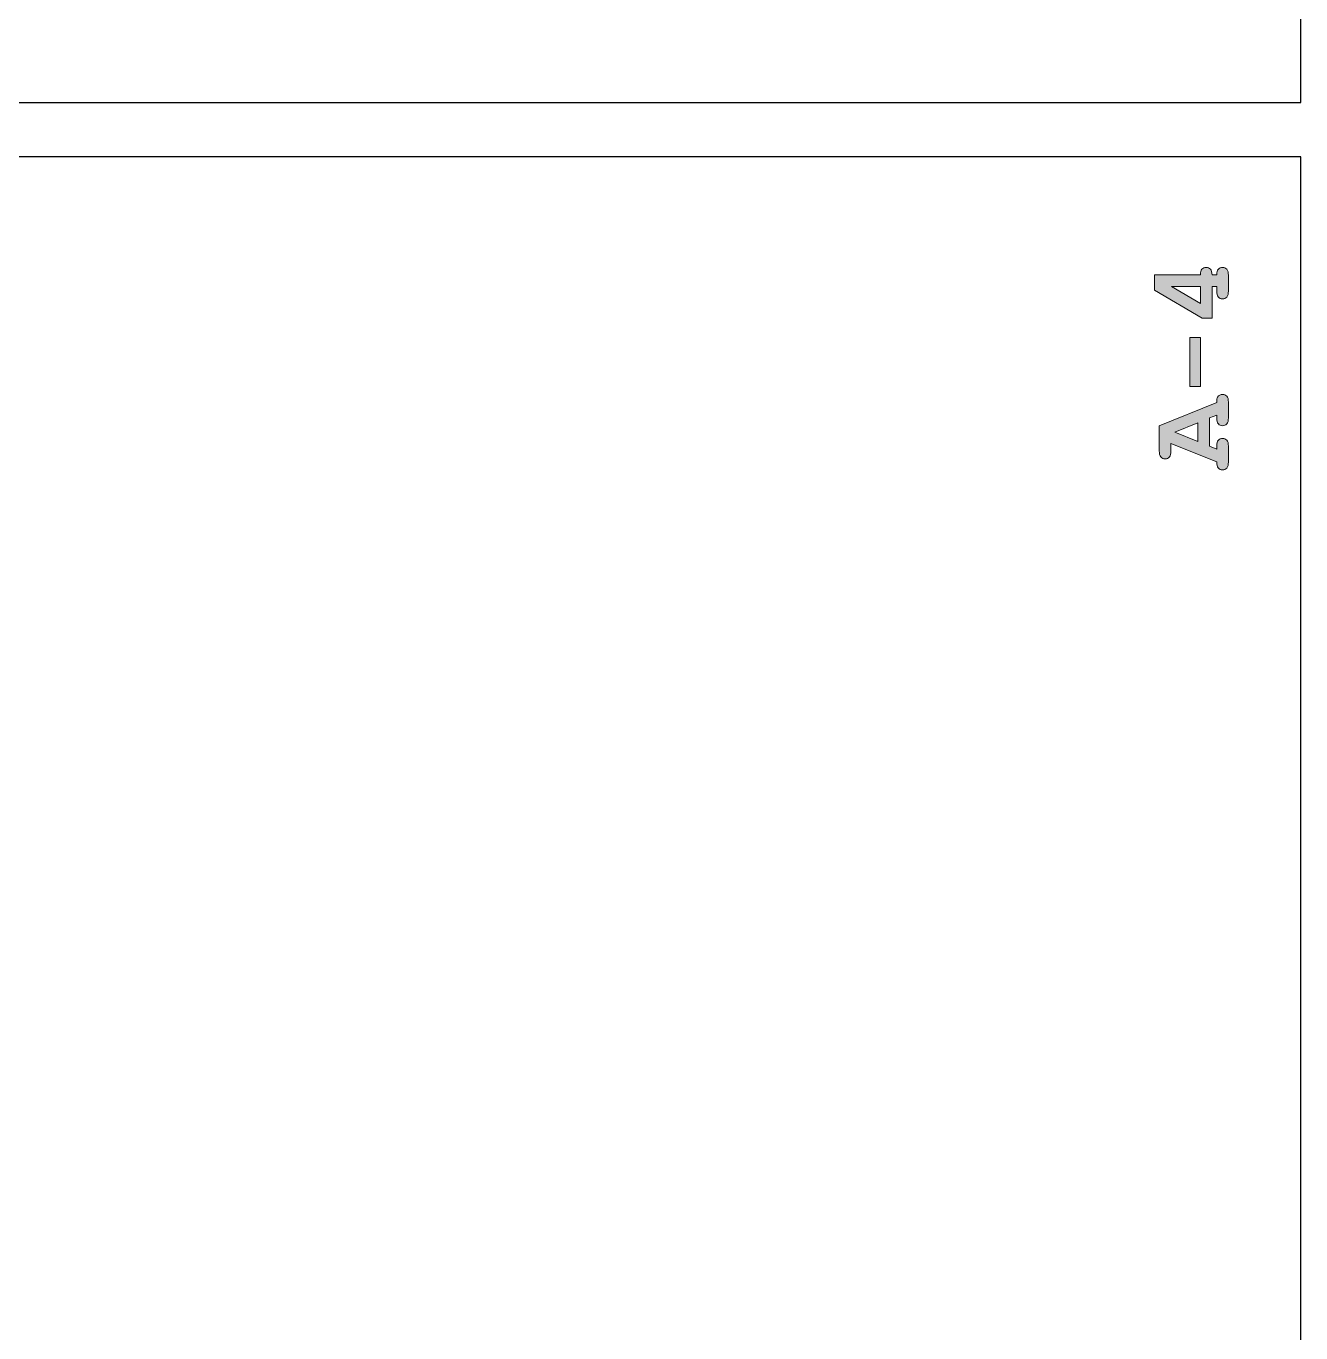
# Model space of a CAD drawing. Header units: millimetres. Extents: x 0 to 430, y 0 to 299.
# Drawn here: x 352.7 to 429.7, y 79.9 to 158.8 of the extents above; entities that cross this region are included whole.
import ezdxf

# ---------------------------------------------------------------- set-up
doc = ezdxf.new("R2010")
doc.units = ezdxf.units.MM
doc.header["$MEASUREMENT"] = 0
doc.layers.get('0').update_dxf_attribs({"lineweight": 0})

# ---------------------------------------------------------------- blocks, each defined once
blk = doc.blocks.new('Block_3')
at = {"true_color": 0x000000, "transparency": 33554687}
h = blk.add_hatch(color=18, dxfattribs=at)
h.dxf.hatch_style = 2
edge = h.paths.add_edge_path()
edge.add_spline(control_points=[(423.593, 143.104), (423.593, 143.104), (421.857, 143.104), (421.857, 143.104), (421.857, 143.104), (423.593, 142.081), (423.593, 142.081), (423.593, 142.081), (423.593, 143.104), (423.593, 143.104)], knot_values=[0, 0, 0, 0, 1, 1, 1, 2, 2, 2, 3, 3, 3, 3], degree=3, periodic=0)
edge = h.paths.add_edge_path()
edge.add_spline(control_points=[(420.83, 143.81), (420.83, 143.81), (423.593, 143.81), (423.593, 143.81), (423.593, 143.96), (423.626, 144.07), (423.692, 144.141), (423.757, 144.212), (423.841, 144.248), (423.945, 144.248), (424.048, 144.248), (424.133, 144.211), (424.2, 144.139), (424.266, 144.067), (424.3, 143.957), (424.3, 143.81), (424.3, 143.81), (424.582, 143.81), (424.582, 143.81), (424.582, 143.96), (424.616, 144.07), (424.682, 144.141), (424.749, 144.212), (424.834, 144.248), (424.937, 144.248), (425.04, 144.248), (425.125, 144.211), (425.19, 144.139), (425.256, 144.067), (425.288, 143.946), (425.288, 143.776), (425.288, 143.776), (425.288, 142.828), (425.288, 142.828), (425.288, 142.658), (425.256, 142.537), (425.19, 142.465), (425.125, 142.392), (425.039, 142.356), (424.934, 142.356), (424.83, 142.356), (424.746, 142.392), (424.68, 142.465), (424.615, 142.537), (424.582, 142.658), (424.582, 142.828), (424.582, 142.828), (424.582, 143.104), (424.582, 143.104), (424.582, 143.104), (424.3, 143.104), (424.3, 143.104), (424.3, 143.104), (424.3, 141.185), (424.3, 141.185), (424.3, 141.185), (423.711, 141.185), (423.711, 141.185), (423.711, 141.185), (420.83, 142.876), (420.83, 142.876), (420.83, 142.876), (420.83, 143.81), (420.83, 143.81)], knot_values=[0, 0, 0, 0, 1, 1, 1, 2, 2, 2, 3, 3, 3, 4, 4, 4, 5, 5, 5, 6, 6, 6, 7, 7, 7, 8, 8, 8, 9, 9, 9, 10, 10, 10, 11, 11, 11, 12, 12, 12, 13, 13, 13, 14, 14, 14, 15, 15, 15, 16, 16, 16, 17, 17, 17, 18, 18, 18, 19, 19, 19, 20, 20, 20, 21, 21, 21, 21], degree=3, periodic=0)
h = blk.add_hatch(color=18, dxfattribs=at)
h.dxf.hatch_style = 2
edge = h.paths.add_edge_path()
edge.add_spline(control_points=[(423.607, 140.02), (423.607, 140.02), (423.607, 137.071), (423.607, 137.071), (423.607, 137.071), (422.963, 137.071), (422.963, 137.071), (422.963, 137.071), (422.963, 140.02), (422.963, 140.02), (422.963, 140.02), (423.607, 140.02), (423.607, 140.02)], knot_values=[0, 0, 0, 0, 1, 1, 1, 2, 2, 2, 3, 3, 3, 4, 4, 4, 4], degree=3, periodic=0)
h = blk.add_hatch(color=18, dxfattribs=at)
h.dxf.hatch_style = 2
edge = h.paths.add_edge_path()
edge.add_spline(control_points=[(423.445, 134.877), (423.445, 134.877), (422.047, 134.308), (422.047, 134.308), (422.047, 134.308), (423.445, 133.737), (423.445, 133.737), (423.445, 133.737), (423.445, 134.877), (423.445, 134.877)], knot_values=[0, 0, 0, 0, 1, 1, 1, 2, 2, 2, 3, 3, 3, 3], degree=3, periodic=0)
edge = h.paths.add_edge_path()
edge.add_spline(control_points=[(424.152, 135.17), (424.152, 135.17), (424.152, 133.454), (424.152, 133.454), (424.152, 133.454), (424.582, 133.282), (424.582, 133.282), (424.582, 133.282), (424.582, 133.454), (424.582, 133.454), (424.582, 133.624), (424.615, 133.745), (424.68, 133.817), (424.746, 133.89), (424.831, 133.926), (424.937, 133.926), (425.04, 133.926), (425.125, 133.89), (425.19, 133.817), (425.256, 133.745), (425.288, 133.624), (425.288, 133.454), (425.288, 133.454), (425.288, 132.503), (425.288, 132.503), (425.288, 132.333), (425.256, 132.212), (425.19, 132.14), (425.125, 132.067), (425.039, 132.031), (424.934, 132.031), (424.828, 132.031), (424.742, 132.069), (424.675, 132.145), (424.609, 132.221), (424.578, 132.346), (424.582, 132.52), (424.582, 132.52), (421.819, 133.63), (421.819, 133.63), (421.819, 133.63), (421.819, 133.168), (421.819, 133.168), (421.819, 132.998), (421.786, 132.877), (421.721, 132.805), (421.656, 132.732), (421.57, 132.696), (421.464, 132.696), (421.359, 132.696), (421.273, 132.732), (421.208, 132.805), (421.142, 132.877), (421.11, 132.998), (421.11, 133.168), (421.11, 133.168), (421.113, 134.694), (421.113, 134.694), (421.113, 134.694), (424.582, 136.1), (424.582, 136.1), (424.582, 136.265), (424.6, 136.374), (424.637, 136.427), (424.713, 136.533), (424.813, 136.586), (424.937, 136.586), (425.04, 136.586), (425.125, 136.55), (425.19, 136.479), (425.256, 136.408), (425.288, 136.287), (425.288, 136.117), (425.288, 136.117), (425.288, 135.166), (425.288, 135.166), (425.288, 134.996), (425.256, 134.875), (425.19, 134.803), (425.125, 134.73), (425.039, 134.694), (424.934, 134.694), (424.83, 134.694), (424.746, 134.73), (424.68, 134.803), (424.615, 134.875), (424.582, 134.996), (424.582, 135.166), (424.582, 135.166), (424.582, 135.339), (424.582, 135.339), (424.582, 135.339), (424.152, 135.17), (424.152, 135.17)], knot_values=[0, 0, 0, 0, 1, 1, 1, 2, 2, 2, 3, 3, 3, 4, 4, 4, 5, 5, 5, 6, 6, 6, 7, 7, 7, 8, 8, 8, 9, 9, 9, 10, 10, 10, 11, 11, 11, 12, 12, 12, 13, 13, 13, 14, 14, 14, 15, 15, 15, 16, 16, 16, 17, 17, 17, 18, 18, 18, 19, 19, 19, 20, 20, 20, 21, 21, 21, 22, 22, 22, 23, 23, 23, 24, 24, 24, 25, 25, 25, 26, 26, 26, 27, 27, 27, 28, 28, 28, 29, 29, 29, 30, 30, 30, 31, 31, 31, 31], degree=3, periodic=0)
for points, knots in [([(420.83, 143.81), (420.83, 143.81), (423.593, 143.81), (423.593, 143.81), (423.593, 143.96), (423.626, 144.07), (423.692, 144.141), (423.757, 144.212), (423.841, 144.248), (423.945, 144.248), (424.048, 144.248), (424.133, 144.211), (424.2, 144.139), (424.266, 144.067), (424.3, 143.957), (424.3, 143.81), (424.3, 143.81), (424.582, 143.81), (424.582, 143.81), (424.582, 143.96), (424.616, 144.07), (424.682, 144.141), (424.749, 144.212), (424.834, 144.248), (424.937, 144.248), (425.04, 144.248), (425.125, 144.211), (425.19, 144.139), (425.256, 144.067), (425.288, 143.946), (425.288, 143.776), (425.288, 143.776), (425.288, 142.828), (425.288, 142.828), (425.288, 142.658), (425.256, 142.537), (425.19, 142.465), (425.125, 142.392), (425.039, 142.356), (424.934, 142.356), (424.83, 142.356), (424.746, 142.392), (424.68, 142.465), (424.615, 142.537), (424.582, 142.658), (424.582, 142.828), (424.582, 142.828), (424.582, 143.104), (424.582, 143.104), (424.582, 143.104), (424.3, 143.104), (424.3, 143.104), (424.3, 143.104), (424.3, 141.185), (424.3, 141.185), (424.3, 141.185), (423.711, 141.185), (423.711, 141.185), (423.711, 141.185), (420.83, 142.876), (420.83, 142.876), (420.83, 142.876), (420.83, 143.81), (420.83, 143.81)], [0, 0, 0, 0, 1, 1, 1, 2, 2, 2, 3, 3, 3, 4, 4, 4, 5, 5, 5, 6, 6, 6, 7, 7, 7, 8, 8, 8, 9, 9, 9, 10, 10, 10, 11, 11, 11, 12, 12, 12, 13, 13, 13, 14, 14, 14, 15, 15, 15, 16, 16, 16, 17, 17, 17, 18, 18, 18, 19, 19, 19, 20, 20, 20, 21, 21, 21, 21]), ([(423.593, 143.104), (423.593, 143.104), (421.857, 143.104), (421.857, 143.104), (421.857, 143.104), (423.593, 142.081), (423.593, 142.081), (423.593, 142.081), (423.593, 143.104), (423.593, 143.104)], [0, 0, 0, 0, 1, 1, 1, 2, 2, 2, 3, 3, 3, 3]), ([(423.607, 140.02), (423.607, 140.02), (423.607, 137.071), (423.607, 137.071), (423.607, 137.071), (422.963, 137.071), (422.963, 137.071), (422.963, 137.071), (422.963, 140.02), (422.963, 140.02), (422.963, 140.02), (423.607, 140.02), (423.607, 140.02)], [0, 0, 0, 0, 1, 1, 1, 2, 2, 2, 3, 3, 3, 4, 4, 4, 4]), ([(424.152, 135.17), (424.152, 135.17), (424.152, 133.454), (424.152, 133.454), (424.152, 133.454), (424.582, 133.282), (424.582, 133.282), (424.582, 133.282), (424.582, 133.454), (424.582, 133.454), (424.582, 133.624), (424.615, 133.745), (424.68, 133.817), (424.746, 133.89), (424.831, 133.926), (424.937, 133.926), (425.04, 133.926), (425.125, 133.89), (425.19, 133.817), (425.256, 133.745), (425.288, 133.624), (425.288, 133.454), (425.288, 133.454), (425.288, 132.503), (425.288, 132.503), (425.288, 132.333), (425.256, 132.212), (425.19, 132.14), (425.125, 132.067), (425.039, 132.031), (424.934, 132.031), (424.828, 132.031), (424.742, 132.069), (424.675, 132.145), (424.609, 132.221), (424.578, 132.346), (424.582, 132.52), (424.582, 132.52), (421.819, 133.63), (421.819, 133.63), (421.819, 133.63), (421.819, 133.168), (421.819, 133.168), (421.819, 132.998), (421.786, 132.877), (421.721, 132.805), (421.656, 132.732), (421.57, 132.696), (421.464, 132.696), (421.359, 132.696), (421.273, 132.732), (421.208, 132.805), (421.142, 132.877), (421.11, 132.998), (421.11, 133.168), (421.11, 133.168), (421.113, 134.694), (421.113, 134.694), (421.113, 134.694), (424.582, 136.1), (424.582, 136.1), (424.582, 136.265), (424.6, 136.374), (424.637, 136.427), (424.713, 136.533), (424.813, 136.586), (424.937, 136.586), (425.04, 136.586), (425.125, 136.55), (425.19, 136.479), (425.256, 136.408), (425.288, 136.287), (425.288, 136.117), (425.288, 136.117), (425.288, 135.166), (425.288, 135.166), (425.288, 134.996), (425.256, 134.875), (425.19, 134.803), (425.125, 134.73), (425.039, 134.694), (424.934, 134.694), (424.83, 134.694), (424.746, 134.73), (424.68, 134.803), (424.615, 134.875), (424.582, 134.996), (424.582, 135.166), (424.582, 135.166), (424.582, 135.339), (424.582, 135.339), (424.582, 135.339), (424.152, 135.17), (424.152, 135.17)], [0, 0, 0, 0, 1, 1, 1, 2, 2, 2, 3, 3, 3, 4, 4, 4, 5, 5, 5, 6, 6, 6, 7, 7, 7, 8, 8, 8, 9, 9, 9, 10, 10, 10, 11, 11, 11, 12, 12, 12, 13, 13, 13, 14, 14, 14, 15, 15, 15, 16, 16, 16, 17, 17, 17, 18, 18, 18, 19, 19, 19, 20, 20, 20, 21, 21, 21, 22, 22, 22, 23, 23, 23, 24, 24, 24, 25, 25, 25, 26, 26, 26, 27, 27, 27, 28, 28, 28, 29, 29, 29, 30, 30, 30, 31, 31, 31, 31]), ([(423.445, 134.877), (423.445, 134.877), (422.047, 134.308), (422.047, 134.308), (422.047, 134.308), (423.445, 133.737), (423.445, 133.737), (423.445, 133.737), (423.445, 134.877), (423.445, 134.877)], [0, 0, 0, 0, 1, 1, 1, 2, 2, 2, 3, 3, 3, 3])]:
    blk.add_open_spline(points, degree=3, knots=knots)

msp = doc.modelspace()

# ---------------------------------------------------------------- linework, layer by layer
at = {"color": 1, "lineweight": 25, "true_color": 0xff0000}
for points in [[(429.665, 292.96), (394.91, 292.96), (394.91, 295.46), (354.76, 295.46), (354.76, 292.96), (291.187, 292.96), (291.187, 295.46), (251.037, 295.46), (251.037, 292.96), (219.25, 292.96), (219.25, 298.907), (182.463, 262.119), (290.377, 154.205), (429.665, 154.205)], [(394.91, 9.684), (394.91, 12.184), (429.665, 12.184), (429.665, 150.939), (290.377, 150.939), (288.11, 148.671), (182.463, 43.025), (219.25, 6.237), (219.25, 12.184), (251.037, 12.184), (251.037, 9.684), (291.187, 9.684), (291.187, 12.184), (354.76, 12.184), (354.76, 9.684)]]:
    msp.add_lwpolyline(points, close=True, dxfattribs=at)

# ---------------------------------------------------------------- block references
msp.add_blockref('Block_3', (0, 0))

doc.saveas('drawing.dxf')
